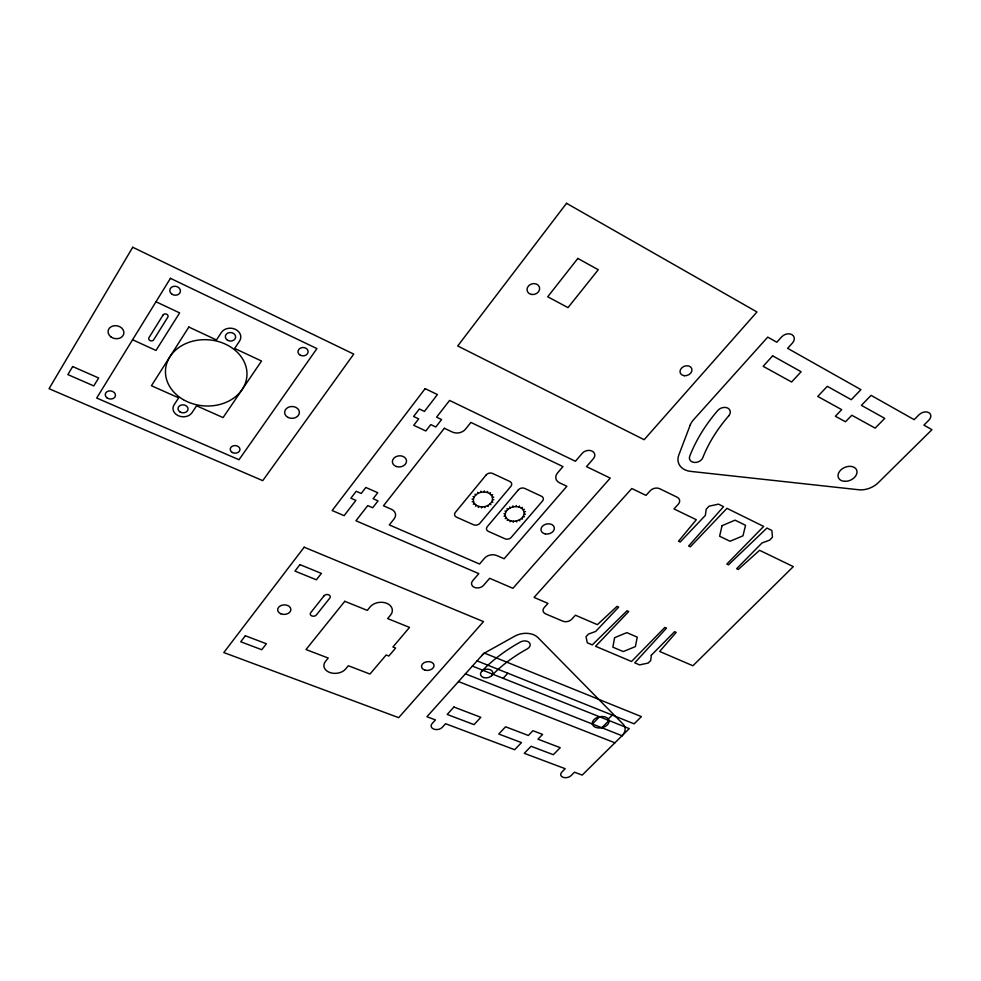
<?xml version="1.0" encoding="UTF-8"?>
<svg xmlns="http://www.w3.org/2000/svg" width="981" height="981" viewBox="0 0 981 981"><rect width="100%" height="100%" fill="white"/><g stroke="black" fill="none" stroke-linecap="round" stroke-linejoin="round"><path stroke-width="1.47" d="M481.561 507.937L481.745 506.883M484.197 491.971L484.381 490.892M513.21 522.272L513.406 521.23M516.092 506.588L516.288 505.534M478.274 507.435L478.863 506.441M487.091 492.413L487.692 491.407M509.985 521.782L510.574 520.801M518.937 507.03L519.538 506.037M503.118 678.325L507.827 673.199M592.365 724.003L599.538 716.768M607.423 719.907L612.242 715.063M601.807 727.743L608.993 720.532A8.498 5.604 -11.9 0 0 595.553 718.35A8.498 5.604 -11.9 0 0 597.466 727.865A8.498 5.604 -11.9 0 0 608.993 720.532M475.442 506.159L476.386 505.325M489.58 493.553L490.525 492.72M507.214 520.519L508.146 519.697M521.377 508.146L522.321 507.312M473.345 504.222L474.546 503.621M491.407 495.27L492.621 494.682M505.166 518.618L506.355 518.042M523.155 509.826L524.357 509.237M472.168 501.806L473.516 501.512M492.413 497.392L493.762 497.097M504.05 516.264L505.387 515.969M524.099 511.91L525.436 511.616M472.057 499.157L473.418 499.194M492.487 499.709L493.848 499.746M503.989 513.664L505.338 513.688M524.136 514.179L525.473 514.216M504.97 511.076L506.196 511.444M523.253 516.423L524.467 516.779M473.014 496.533L474.264 496.901M491.628 502.002L492.867 502.358M458.495 681.562L614.891 742.813M465.423 673.849L622.052 735.738M472.388 666.087L629.262 728.613L582.199 775.1L574.498 772.206L571.077 775.615A5.825 3.74 -10.6 0 1 563.02 777.283A5.825 3.74 -10.6 0 1 561.794 772.145L565.215 768.712L524.271 753.322L531.089 746.271L553.321 754.708L560.225 747.694L537.968 739.171L542.591 734.413L532.941 730.698L528.33 735.48L505.583 726.786L498.753 734.009L521.463 742.617L514.657 749.705L445.57 723.72L442.235 727.375A6.082 4.083 -7.2 0 1 433.86 729.128A6.082 4.083 -7.2 0 1 432.106 723.586L435.429 719.919L426.931 716.719L484.148 652.99L641.415 716.62L634.106 723.831L477.073 660.875M132.582 339.769L155.991 350.45L179.633 312.89L155.991 301.768M474.951 494.191L475.957 494.853M489.936 504.038L490.929 504.688M506.919 508.771L507.9 509.421M521.536 518.422L522.505 519.059M477.673 492.352L478.336 493.247M487.557 505.62L488.207 506.49M509.642 506.981L510.292 507.851M519.17 519.979L519.795 520.837M480.923 491.223L481.18 492.254M484.737 506.601L484.982 507.618M512.879 505.853L513.112 506.87M516.362 520.948L516.595 521.941M481.634 671.372A148.511 98.161 -11.9 0 1 520.47 641.979A6.327 4.427 -10.3 0 1 529.176 642.481A6.327 4.427 -10.3 0 1 527.324 648.833A136.433 90.154 -11.9 0 0 491.665 675.664M481.904 655.492A16.775 11.649 -9.3 0 1 486.368 651.997L514.718 636.203A16.885 11.809 -10.3 0 1 537.993 637.613L622.947 723.966A15.917 10.435 -12.1 0 1 621.856 735.946M614.596 637.687L612.867 647.166L623.254 651.568L635.394 646.589L637.245 637.135L626.834 632.635L614.596 637.687M722.053 525.669L719.613 536.227L730.06 541.267L742.973 535.834L745.535 525.301L735.063 520.163L722.053 525.669M651.323 655.259L650.71 660.507L648.171 663.07L639.575 664.885L634.756 662.849L666.491 628.122L664.86 627.411L631.531 661.488L595.59 646.295L628.711 611.519L627.043 610.783L592.279 644.897L587.288 642.788L586.037 636.694L588.551 634.033L595.675 631.457L618.68 607.104L617.012 606.368L597.392 624.664L575.442 615.21L571.665 619.293A6.426 4.537 -12 0 1 562.8 621.181L545.657 613.873A6.462 4.598 -11.5 0 1 544.222 607.546L547.987 603.401L534.056 597.404L631.801 488.526L646.001 495.393L650.195 490.77A6.892 5.113 -16.9 0 1 659.71 488.71L677.221 497.257A6.855 5.04 -17.3 0 1 678.19 504.369L673.972 508.918L696.314 519.722L678.484 541.23L680.189 542.027L705.364 515.381L706.222 509.2L709.067 506.184L718.472 504.148L723.561 506.662L688.625 546.025L690.317 546.809L726.958 508.33L763.659 526.429L726.835 564.075L728.466 564.848L766.946 528.048L771.863 530.476L772.439 537.269L769.57 540.175L762.016 542.947L736.621 568.71L738.252 569.471L759.576 550.304L793.31 566.613L692.905 665.768L659.649 651.445L676.179 632.389L674.572 631.678L651.323 655.259M690.17 425.178L678.803 455.049A18.762 14.041 -19.1 0 0 690.649 471.383L858.706 489.752A18.639 13.109 -23.2 0 0 878.265 482.701L931.95 429.678L923.894 425.129L928.786 420.273A7.272 5.126 -26.1 0 0 928.823 412.621A7.272 5.126 -26.1 0 0 919.038 414.755L914.157 419.647L871.079 395.368L861.404 405.349L884.764 418.372L875.15 428.121L851.827 415.245L845.475 421.781L835.358 416.238L841.698 409.653L817.749 396.434L827.302 386.33L851.263 399.696L860.926 389.641L787.62 348.329L792.452 343.031A7.554 5.776 -25.6 0 0 791.9 334.619A7.554 5.776 -25.6 0 0 781.636 336.9L776.817 342.234L767.743 337.121L693.53 419.782A19.093 14.433 -20.3 0 0 690.17 425.178M132.729 247.261L49.05 388.697L262.736 480.653L353.736 354.104L132.729 247.261M72.668 366.563L67.873 374.595L93.796 385.913L98.64 377.992L72.668 366.563M170.424 278.334L96.69 398.028L239.008 459.733L316.912 348.586L170.424 278.334M163.091 314.999L148.965 337.672A2.624 2.146 8.6 0 0 150.154 340.615A2.624 2.146 8.6 0 0 153.661 339.818L167.8 317.206A2.649 2.195 8.6 0 0 166.635 314.202A2.649 2.195 8.6 0 0 163.091 314.999M188.843 327.041L151.43 385.741L178.665 397.845L174.066 404.871A10.068 7.995 5.1 0 0 178.432 415.772A10.068 7.995 5.1 0 0 191.945 412.768L196.568 405.803L223.079 417.587L261.535 361.02L234.655 348.451L239.56 341.069A10.35 8.571 4.3 0 0 235.366 329.322A10.35 8.571 4.3 0 0 221.35 332.51L216.482 339.966L188.843 327.041M304.184 547.202L223.803 652.561L398.678 717.663L483.498 621.611L304.184 547.202M425.153 388.635L332.167 510.525L344.11 515.663L355.87 500.396L350.879 498.225L356.213 491.273L361.204 493.468L365.839 487.459L377.771 492.732L373.111 498.716L378.053 500.886L372.682 507.753L367.752 505.595L355.956 520.764L478.814 573.627L472.646 580.801A6.597 4.807 -9.2 0 0 474.387 587.374A6.597 4.807 -9.2 0 0 483.486 585.424L489.666 578.3L512.916 588.306L610.231 478.103L586.503 466.625L593.431 458.63A7.039 5.408 -15.1 0 0 592.058 451.088A7.039 5.408 -15.1 0 0 582.334 453.222L575.406 461.266L449.592 400.444L436.57 417.17L441.585 419.561L435.797 426.98L430.782 424.601L425.828 430.978L413.737 425.3L418.679 418.887L413.602 416.484L419.365 408.991L424.442 411.407L437.428 394.558L425.153 388.635M566.54 203.3L457.71 345.962L644.149 439.709L756.952 311.97L566.54 203.3M245.336 635.762L240.725 641.782L261.755 649.716L266.403 643.769L245.336 635.762M299.928 564.627L294.962 571.089L316.385 579.796L321.388 573.407L299.928 564.627M444.368 428.268L383.461 505.779L391.296 509.213A9.209 7.014 -5.7 0 1 394.178 518.79L389.31 524.909L479.55 564.038L484.54 558.214A8.89 6.548 -9.8 0 1 496.852 555.565L504.124 558.753L566.883 486.269L559.513 482.787A9.295 7.088 -13.8 0 1 557.527 472.952L562.971 466.588L470.892 422.419L465.546 429.126A9.602 7.652 -9.5 0 1 452.327 432.045L444.368 428.268M577.846 258.432L547.717 296.777L568.011 307.629L598.263 269.75L577.846 258.432M324.086 595.786L310.683 612.72A3.299 2.379 -3 0 0 311.872 615.933A3.299 2.379 -3 0 0 316.385 614.964L329.812 598.079A3.323 2.416 -3.5 0 0 328.647 594.793A3.323 2.416 -3.5 0 0 324.086 595.786M344.785 601.304L305.998 649.545L328.23 658.055L325.508 661.366A11.711 8.179 -4 0 0 329.591 672.426A11.711 8.179 -4 0 0 345.606 669.03L348.341 665.756L369.984 674.045L386.146 654.989L388.844 656.044L395.625 648.061L392.915 646.994L409.531 627.399L387.642 618.582L390.524 615.124A12.017 8.67 -5.5 0 0 386.698 603.303A12.017 8.67 -5.5 0 0 370.156 606.883L367.286 610.378L344.785 601.304M486.22 474.89L455.319 512.438A4.574 3.47 -8.9 0 0 456.582 517.195L473.516 524.749A4.549 3.433 -9.5 0 0 479.795 523.388L510.88 486.343A4.635 3.556 -11.2 0 0 509.752 481.438L492.67 473.48A4.66 3.593 -10.6 0 0 486.22 474.89M518.385 489.826L487.238 526.723A4.525 3.397 -10.1 0 0 488.403 531.383L504.982 538.777A4.5 3.36 -10.7 0 0 511.199 537.429L542.505 501.033A4.586 3.483 -12.4 0 0 541.487 496.227L524.774 488.44A4.611 3.519 -11.8 0 0 518.385 489.826M453.933 707.019L447.201 714.45L474.031 724.628L480.813 717.307L453.933 707.019M772.648 355.845L763.157 366.305L791.618 382.001L801.134 371.738L772.648 355.845M396.373 466.539A7.1 5.567 -6.4 0 0 406.514 460.653A7.1 5.567 -6.4 0 0 395.453 456.938A7.1 5.567 -6.4 0 0 396.373 466.539M545.252 533.909A6.769 5.04 -12.3 0 0 554.277 527.508A6.769 5.04 -12.3 0 0 543.449 525.362A6.769 5.04 -12.3 0 0 545.252 533.909M424.981 670.146A6.315 4.39 -7.1 0 0 434.043 665.339A6.315 4.39 -7.1 0 0 424.295 662.567A6.315 4.39 -7.1 0 0 424.981 670.146M280.824 613.799A6.646 4.795 -2 0 0 290.903 609.63A6.646 4.795 -2 0 0 281.044 605.498A6.646 4.795 -2 0 0 280.824 613.799M684.309 375.723A6.156 4.807 -21.2 0 0 691.813 368.77A6.156 4.807 -21.2 0 0 681.844 367.765A6.156 4.807 -21.2 0 0 684.309 375.723M531.518 294.459A6.426 5.408 -16.6 0 0 539.501 287.298A6.426 5.408 -16.6 0 0 528.98 285.446A6.426 5.408 -16.6 0 0 531.518 294.459M110.951 336.912A7.971 6.475 10.5 0 0 123.802 333.748A7.971 6.475 10.5 0 0 113.207 325.925A7.971 6.475 10.5 0 0 110.951 336.912M288.169 417.501A7.394 5.935 -0.6 0 0 299.389 412.523A7.394 5.935 -0.6 0 0 288.463 407.225A7.394 5.935 -0.6 0 0 288.169 417.501M510.684 520.837A9.577 7.223 -11.2 0 0 524.21 512.511A9.577 7.223 -11.2 0 0 509.323 508.379A9.577 7.223 -11.2 0 0 510.684 520.837M478.973 506.478A9.675 7.382 -10 0 0 492.523 498.017A9.675 7.382 -10 0 0 477.379 493.786A9.675 7.382 -10 0 0 478.973 506.478M728.773 415.797A158.971 112.803 -23 0 0 702.788 457.735A7.039 5.261 -19.1 0 1 694.143 462.419A7.039 5.261 -19.1 0 1 689.717 456.275A173.061 122.833 -23 0 1 717.822 410.438A7.223 5.469 -21.2 0 1 727.681 408.035A7.223 5.469 -21.2 0 1 728.773 415.797M844.862 481.34A9.896 7.002 -22.9 0 0 856.756 470.316A9.896 7.002 -22.9 0 0 840.95 469.838A9.896 7.002 -22.9 0 0 844.862 481.34M483.768 677.589A6.242 4.316 -8.9 0 0 492.867 672.843A6.242 4.316 -8.9 0 0 483.351 670.109A6.242 4.316 -8.9 0 0 483.768 677.589M183.337 399.647A40.822 33.121 4.7 0 0 246.881 376.385A40.822 33.121 4.7 0 0 188.426 342.516A40.822 33.121 4.7 0 0 183.337 399.647M227.592 340.284A5.175 4.292 4.3 0 0 235.636 337.206A5.175 4.292 4.3 0 0 228.205 332.89A5.175 4.292 4.3 0 0 227.592 340.284M180.014 411.922A5.028 3.998 5.1 0 0 188.021 409.457A5.028 3.998 5.1 0 0 181.056 405.079A5.028 3.998 5.1 0 0 180.014 411.922M232.374 452.511A4.88 3.826 1.8 0 0 239.965 449.703A4.88 3.826 1.8 0 0 232.951 445.914A4.88 3.826 1.8 0 0 232.374 452.511M300.394 355.281A5.077 4.206 -0.5 0 0 308.12 351.787A5.077 4.206 -0.5 0 0 300.627 347.997A5.077 4.206 -0.5 0 0 300.394 355.281M171.626 293.981A5.359 4.488 9 0 0 180.357 291.811A5.359 4.488 9 0 0 173.355 286.403A5.359 4.488 9 0 0 171.626 293.981M107.113 397.918A5.15 4.059 8.7 0 0 115.415 395.895A5.15 4.059 8.7 0 0 108.535 391.039A5.15 4.059 8.7 0 0 107.113 397.918"/></g></svg>
